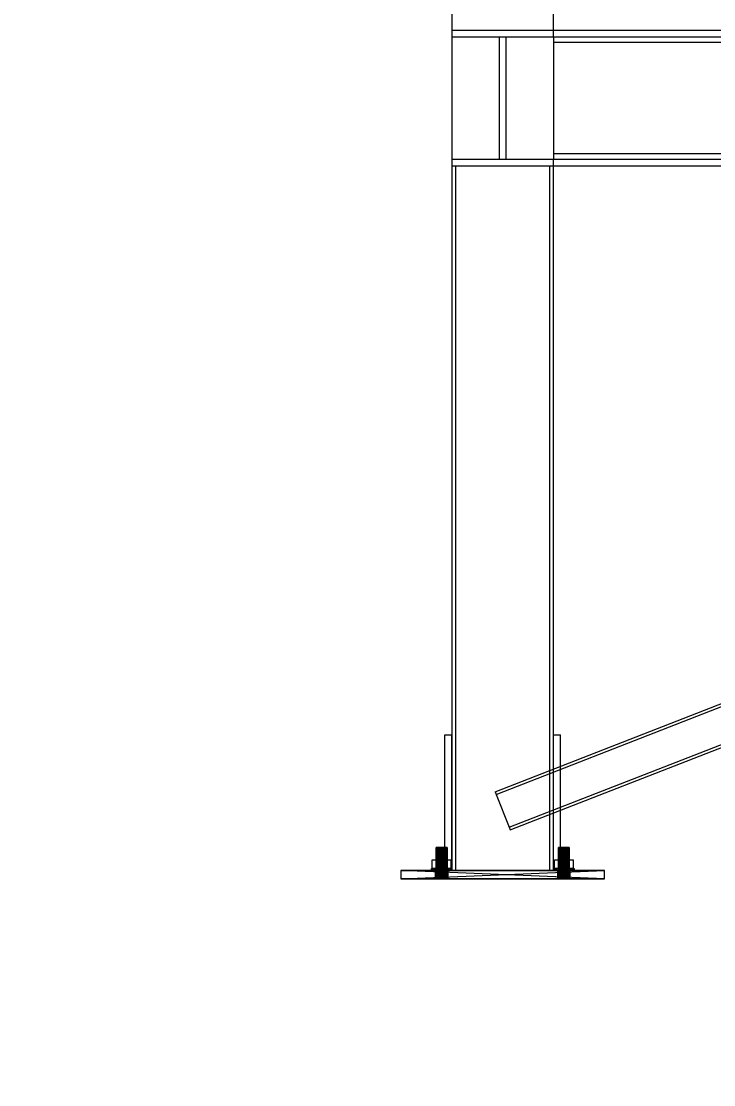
# Model space of a CAD drawing. Header units: millimetres. Extents: x -191664 to 191490, y -197311 to 10263.
# Drawn here: x -634 to 386, y -185793 to -184227 of the extents above; entities that cross this region are included whole.
import ezdxf

# ---------------------------------------------------------------- set-up
doc = ezdxf.new("R2010")
doc.units = ezdxf.units.MM
doc.layers.add('R15_COTAS_TRANSPORTE_P', color=1, linetype='Continuous', lineweight=0)
doc.layers.add('R15_PRENSA_RECEPCION_P', color=2, linetype='Continuous', lineweight=0)
doc.dimstyles.new('PLANTA_20', dxfattribs={"dimtxt": 50, "dimasz": 30, "dimexe": 30, "dimexo": 16, "dimgap": 20, "dimtad": 1, "dimtih": 1, "dimtoh": 1, "dimdec": 1, "dimzin": 0, "dimdsep": 46, "dimcen": 0.09, "dimadec": 0, "dimazin": 0, "dimtfac": 1, "dimtdec": 4, "dimtofl": 0, "dimtmove": 0, "dimatfit": 3, "dimfxl": 1, "dimtolj": 1, "dimtzin": 0, "dimarcsym": 0})

# ---------------------------------------------------------------- blocks, each defined once
blk = doc.blocks.new('*D132')
at = {"layer": 'Defpoints', "color": 0, "transparency": 16777216}
for p in [(-500, -194490), (-500, -194490), (500, -194490), (203.3, -194656.7), (439.7, -194832)]:
    blk.add_point(p, dxfattribs=at)
at = {"layer": 'R15_COTAS_TRANSPORTE_P', "color": 0, "lineweight": -2, "transparency": 16777216}
blk.add_arc((-500, -194490), 722.8, 342.3783, 357.6217, dxfattribs=at)
at = {"layer": 'R15_COTAS_TRANSPORTE_P', "color": 0, "transparency": 16777216}
for points in [[(217.2, -194519.9), (227.1, -194520.1), (222.8, -194490)], [(193.6, -194710.4), (184.1, -194707.2), (179.2, -194737.2)]]:
    blk.add_solid(points, dxfattribs=at)
blk = doc.blocks.new('*D133')
at = {"layer": 'Defpoints', "color": 0, "transparency": 16777216}
for p in [(439.7, -194148), (217.9, -194406.1), (-500, -194490), (-500, -194490), (500, -194490)]:
    blk.add_point(p, dxfattribs=at)
at = {"layer": 'R15_COTAS_TRANSPORTE_P', "color": 0, "lineweight": -2, "transparency": 16777216}
blk.add_arc((-500, -194490), 722.8, 2.3783, 17.6217, dxfattribs=at)
at = {"layer": 'R15_COTAS_TRANSPORTE_P', "color": 0, "transparency": 16777216}
for points in [[(184.1, -194272.8), (193.6, -194269.6), (179.2, -194242.8)], [(227.1, -194459.9), (217.2, -194460.1), (222.8, -194490)]]:
    blk.add_solid(points, dxfattribs=at)

msp = doc.modelspace()

# ---------------------------------------------------------------- linework, layer by layer
at = {"layer": 'R15_PRENSA_RECEPCION_P', "color": 251, "true_color": 0x53616b}
for p, q in [((0, -184200), (0, -184240)), ((150, -184240), (150, -184200)), ((0, -184226), (0, -184250)), ((0, -184240), (2200, -184240)), ((0, -184240), (0, -184250)), ((0, -184240), (150, -184240)), ((0, -184250), (2200, -184250)), ((0, -184250), (0, -184430)), ((0, -184250), (150, -184250)), ((70, -184250), (80, -184250)), ((70, -184250), (70, -184430)), ((80, -184430), (80, -184250)), ((150, -184250), (150, -184240)), ((150, -184250), (2050, -184250)), ((150, -184250), (150, -184258)), ((150, -184258), (2050, -184258)), ((150, -184258), (150, -184422)), ((150, -184422), (2050, -184422)), ((150, -184422), (150, -184430)), ((0, -184430), (2200, -184430)), ((0, -184430), (0, -184440)), ((0, -184430), (150, -184430)), ((0, -184440), (2200, -184440)), ((70, -184430), (80, -184430)), ((150, -184440), (150, -184430)), ((150, -184430), (2050, -184430))]:
    msp.add_line(p, q, dxfattribs=at)
at = {"layer": 'R15_PRENSA_RECEPCION_P', "color": 8, "true_color": 0x657a85}
for p, q in [((0, -184440), (150, -184440)), ((0, -184440), (0, -185478)), ((0, -184440), (6, -184440)), ((6, -185478), (6, -184440)), ((144, -184440), (150, -184440)), ((144, -184440), (144, -185478)), ((150, -185478), (150, -184440)), ((0, -185478), (150, -185478)), ((0, -185478), (6, -185478)), ((144, -185478), (150, -185478))]:
    msp.add_line(p, q, dxfattribs=at)
at = {"layer": 'R15_PRENSA_RECEPCION_P', "color": 8, "true_color": 0x667b86}
for p, q in [((64.09, -185362.05), (2114.09, -184562.05)), ((65.55, -185365.78), (2115.55, -184565.78)), ((84.45, -185414.22), (2134.45, -184614.22)), ((85.91, -185417.95), (2135.91, -184617.95)), ((64.09, -185362.05), (65.55, -185365.78)), ((65.55, -185365.78), (84.45, -185414.22)), ((84.45, -185414.22), (85.91, -185417.95))]:
    msp.add_line(p, q, dxfattribs=at)
at = {"layer": 'R15_PRENSA_RECEPCION_P', "color": 8, "true_color": 0x71848d}
for p, q in [((-10, -185478), (-10, -185278)), ((-10, -185278), (0, -185278)), ((0, -185478), (0, -185278)), ((150, -185478), (150, -185278)), ((150, -185278), (160, -185278)), ((160, -185478), (160, -185278)), ((-10, -185478), (0, -185478)), ((150, -185478), (160, -185478))]:
    msp.add_line(p, q, dxfattribs=at)
at = {"layer": 'R15_PRENSA_RECEPCION_P', "color": 9, "true_color": 0xaeb9be}
for p, q in [((-22.73, -185444), (-23, -185444)), ((-23, -185490), (-23, -185444)), ((-21.93, -185444), (-22.73, -185444)), ((-22.73, -185490), (-22.73, -185444)), ((-20.66, -185444), (-21.93, -185444)), ((-21.93, -185490), (-21.93, -185444)), ((-19, -185444), (-20.66, -185444)), ((-20.66, -185490), (-20.66, -185444)), ((-17.07, -185444), (-19, -185444)), ((-19, -185490), (-19, -185444)), ((-15, -185444), (-17.07, -185444)), ((-17.07, -185490), (-17.07, -185444)), ((-12.93, -185444), (-15, -185444)), ((-15, -185490), (-15, -185444)), ((-11, -185444), (-12.93, -185444)), ((-12.93, -185490), (-12.93, -185444)), ((-9.34, -185444), (-11, -185444)), ((-11, -185490), (-11, -185444)), ((-8.07, -185444), (-9.34, -185444)), ((-9.34, -185490), (-9.34, -185444)), ((-7.27, -185444), (-8.07, -185444)), ((-8.07, -185490), (-8.07, -185444)), ((-7, -185444), (-7.27, -185444)), ((-7.27, -185490), (-7.27, -185444)), ((-7, -185444), (-7, -185490)), ((157.27, -185444), (157, -185444)), ((157, -185490), (157, -185444)), ((158.07, -185444), (157.27, -185444)), ((157.27, -185490), (157.27, -185444)), ((159.34, -185444), (158.07, -185444)), ((158.07, -185490), (158.07, -185444)), ((161, -185444), (159.34, -185444)), ((159.34, -185490), (159.34, -185444)), ((162.93, -185444), (161, -185444)), ((161, -185490), (161, -185444)), ((165, -185444), (162.93, -185444)), ((162.93, -185490), (162.93, -185444)), ((167.07, -185444), (165, -185444)), ((165, -185490), (165, -185444)), ((169, -185444), (167.07, -185444)), ((167.07, -185490), (167.07, -185444)), ((170.66, -185444), (169, -185444)), ((169, -185490), (169, -185444)), ((171.93, -185444), (170.66, -185444)), ((170.66, -185490), (170.66, -185444)), ((172.73, -185444), (171.93, -185444)), ((171.93, -185490), (171.93, -185444)), ((173, -185444), (172.73, -185444)), ((172.73, -185490), (172.73, -185444)), ((173, -185444), (173, -185490)), ((-22.73, -185490), (-23, -185490)), ((-21.93, -185490), (-22.73, -185490)), ((-20.66, -185490), (-21.93, -185490)), ((-19, -185490), (-20.66, -185490)), ((-17.07, -185490), (-19, -185490)), ((-15, -185490), (-17.07, -185490)), ((-12.93, -185490), (-15, -185490)), ((-11, -185490), (-12.93, -185490)), ((-9.34, -185490), (-11, -185490)), ((-8.07, -185490), (-9.34, -185490)), ((-7.27, -185490), (-8.07, -185490)), ((-7.27, -185490), (-7, -185490)), ((157.27, -185490), (157, -185490)), ((158.07, -185490), (157.27, -185490)), ((159.34, -185490), (158.07, -185490)), ((161, -185490), (159.34, -185490)), ((162.93, -185490), (161, -185490)), ((165, -185490), (162.93, -185490)), ((167.07, -185490), (165, -185490)), ((169, -185490), (167.07, -185490)), ((170.66, -185490), (169, -185490)), ((171.93, -185490), (170.66, -185490)), ((172.73, -185490), (171.93, -185490)), ((172.73, -185490), (173, -185490))]:
    msp.add_line(p, q, dxfattribs=at)
at = {"layer": 'R15_PRENSA_RECEPCION_P', "color": 252, "true_color": 0x8ba19a}
for p, q in [((-30, -185478), (-30, -185475)), ((-30, -185475), (-29.49, -185475)), ((-30, -185475), (-24, -185475)), ((-29.49, -185478), (-29.49, -185475)), ((-29.49, -185475), (-27.99, -185475)), ((-29.49, -185475), (-23.69, -185475)), ((-28.85, -185475), (-28.85, -185462)), ((-28.85, -185462), (-21.92, -185462)), ((-28.85, -185462), (-23, -185462)), ((-21.92, -185475), (-28.85, -185475)), ((-23, -185475), (-28.85, -185475)), ((-27.99, -185478), (-27.99, -185475)), ((-27.99, -185475), (-25.61, -185475)), ((-27.99, -185475), (-22.79, -185475)), ((-25.61, -185478), (-25.61, -185475)), ((-25.61, -185475), (-22.5, -185475)), ((-25.61, -185475), (-21.36, -185475)), ((-23.69, -185475), (-24, -185475)), ((-24, -185475), (-24, -185478)), ((-22.79, -185475), (-23.69, -185475)), ((-23.69, -185475), (-23.69, -185478)), ((-19, -185462), (-23, -185462)), ((-23, -185462), (-23, -185475)), ((-23, -185475), (-19, -185475)), ((-21.36, -185475), (-22.79, -185475)), ((-22.79, -185475), (-22.79, -185478)), ((-22.5, -185478), (-22.5, -185475)), ((-22.5, -185475), (-18.88, -185475)), ((-22.5, -185475), (-19.5, -185475)), ((-21.92, -185475), (-21.92, -185462)), ((-21.92, -185462), (-8.08, -185462)), ((-21.92, -185462), (-19, -185462)), ((-8.08, -185475), (-21.92, -185475)), ((-19, -185475), (-21.92, -185475)), ((-19.5, -185475), (-21.36, -185475)), ((-21.36, -185475), (-21.36, -185478)), ((-17.33, -185475), (-19.5, -185475)), ((-19.5, -185475), (-19.5, -185478)), ((-11, -185462), (-19, -185462)), ((-19, -185462), (-19, -185475)), ((-19, -185475), (-11, -185475)), ((-18.88, -185478), (-18.88, -185475)), ((-18.88, -185475), (-15, -185475)), ((-18.88, -185475), (-17.33, -185475)), ((-15, -185475), (-17.33, -185475)), ((-17.33, -185475), (-17.33, -185478)), ((-15, -185478), (-15, -185475)), ((-15, -185475), (-11.12, -185475)), ((-12.67, -185475), (-15, -185475)), ((-10.5, -185475), (-12.67, -185475)), ((-12.67, -185475), (-12.67, -185478)), ((-11.12, -185475), (-12.67, -185475)), ((-11.12, -185478), (-11.12, -185475)), ((-11.12, -185475), (-7.5, -185475)), ((-7, -185462), (-11, -185462)), ((-11, -185462), (-11, -185475)), ((-8.08, -185462), (-11, -185462)), ((-11, -185475), (-7, -185475)), ((-11, -185475), (-8.08, -185475)), ((-8.64, -185475), (-10.5, -185475)), ((-10.5, -185475), (-10.5, -185478)), ((-7.5, -185475), (-10.5, -185475)), ((-7.21, -185475), (-8.64, -185475)), ((-8.64, -185475), (-8.64, -185478)), ((-4.39, -185475), (-8.64, -185475)), ((-8.08, -185475), (-8.08, -185462)), ((-8.08, -185462), (-1.15, -185462)), ((-1.15, -185475), (-8.08, -185475)), ((-7.5, -185478), (-7.5, -185475)), ((-7.5, -185475), (-4.39, -185475)), ((-6.31, -185475), (-7.21, -185475)), ((-7.21, -185475), (-7.21, -185478)), ((-2.01, -185475), (-7.21, -185475)), ((-7, -185475), (-7, -185462)), ((-7, -185462), (-1.15, -185462)), ((-1.15, -185475), (-7, -185475)), ((-6, -185475), (-6.31, -185475)), ((-6.31, -185475), (-6.31, -185478)), ((-0.51, -185475), (-6.31, -185475)), ((-6, -185478), (-6, -185475)), ((-6, -185475), (0, -185475)), ((-4.39, -185478), (-4.39, -185475)), ((-4.39, -185475), (-2.01, -185475)), ((-2.01, -185478), (-2.01, -185475)), ((-2.01, -185475), (-0.51, -185475)), ((-1.15, -185462), (-1.15, -185475)), ((-0.51, -185478), (-0.51, -185475)), ((-0.51, -185475), (0, -185475)), ((0, -185475), (0, -185478)), ((150, -185478), (150, -185475)), ((150, -185475), (150.51, -185475)), ((150, -185475), (156, -185475)), ((150.51, -185478), (150.51, -185475)), ((150.51, -185475), (152.01, -185475)), ((150.51, -185475), (156.31, -185475)), ((151.15, -185475), (151.15, -185462)), ((151.15, -185462), (158.08, -185462)), ((151.15, -185462), (157, -185462)), ((158.08, -185475), (151.15, -185475)), ((157, -185475), (151.15, -185475)), ((152.01, -185478), (152.01, -185475)), ((152.01, -185475), (154.39, -185475)), ((152.01, -185475), (157.21, -185475)), ((154.39, -185478), (154.39, -185475)), ((154.39, -185475), (157.5, -185475)), ((154.39, -185475), (158.64, -185475)), ((156.31, -185475), (156, -185475)), ((156, -185475), (156, -185478)), ((157.21, -185475), (156.31, -185475)), ((156.31, -185475), (156.31, -185478)), ((161, -185462), (157, -185462)), ((157, -185462), (157, -185475)), ((157, -185475), (161, -185475)), ((158.64, -185475), (157.21, -185475)), ((157.21, -185475), (157.21, -185478)), ((157.5, -185478), (157.5, -185475)), ((157.5, -185475), (161.12, -185475)), ((157.5, -185475), (160.5, -185475)), ((158.08, -185475), (158.08, -185462)), ((158.08, -185462), (171.92, -185462)), ((158.08, -185462), (161, -185462)), ((171.92, -185475), (158.08, -185475)), ((161, -185475), (158.08, -185475)), ((160.5, -185475), (158.64, -185475)), ((158.64, -185475), (158.64, -185478)), ((162.67, -185475), (160.5, -185475)), ((160.5, -185475), (160.5, -185478)), ((169, -185462), (161, -185462)), ((161, -185462), (161, -185475)), ((161, -185475), (169, -185475)), ((161.12, -185478), (161.12, -185475)), ((161.12, -185475), (165, -185475)), ((161.12, -185475), (162.67, -185475)), ((165, -185475), (162.67, -185475)), ((162.67, -185475), (162.67, -185478)), ((165, -185478), (165, -185475)), ((165, -185475), (168.88, -185475)), ((167.33, -185475), (165, -185475)), ((169.5, -185475), (167.33, -185475)), ((167.33, -185475), (167.33, -185478)), ((168.88, -185475), (167.33, -185475)), ((168.88, -185478), (168.88, -185475)), ((168.88, -185475), (172.5, -185475)), ((173, -185462), (169, -185462)), ((169, -185462), (169, -185475)), ((171.92, -185462), (169, -185462)), ((169, -185475), (173, -185475)), ((169, -185475), (171.92, -185475)), ((171.36, -185475), (169.5, -185475)), ((169.5, -185475), (169.5, -185478)), ((172.5, -185475), (169.5, -185475)), ((172.79, -185475), (171.36, -185475)), ((171.36, -185475), (171.36, -185478)), ((175.61, -185475), (171.36, -185475)), ((171.92, -185475), (171.92, -185462)), ((171.92, -185462), (178.85, -185462)), ((178.85, -185475), (171.92, -185475)), ((172.5, -185478), (172.5, -185475)), ((172.5, -185475), (175.61, -185475)), ((173.69, -185475), (172.79, -185475)), ((172.79, -185475), (172.79, -185478)), ((177.99, -185475), (172.79, -185475)), ((173, -185475), (173, -185462)), ((173, -185462), (178.85, -185462)), ((178.85, -185475), (173, -185475)), ((174, -185475), (173.69, -185475)), ((173.69, -185475), (173.69, -185478)), ((179.49, -185475), (173.69, -185475)), ((174, -185478), (174, -185475)), ((174, -185475), (180, -185475)), ((175.61, -185478), (175.61, -185475)), ((175.61, -185475), (177.99, -185475)), ((177.99, -185478), (177.99, -185475)), ((177.99, -185475), (179.49, -185475)), ((178.85, -185462), (178.85, -185475)), ((179.49, -185478), (179.49, -185475)), ((179.49, -185475), (180, -185475)), ((180, -185475), (180, -185478)), ((-29.49, -185478), (-30, -185478)), ((-24, -185478), (-30, -185478)), ((-27.99, -185478), (-29.49, -185478)), ((-23.69, -185478), (-29.49, -185478)), ((-25.61, -185478), (-27.99, -185478)), ((-22.79, -185478), (-27.99, -185478)), ((-22.5, -185478), (-25.61, -185478)), ((-21.36, -185478), (-25.61, -185478)), ((-24, -185478), (-23.69, -185478)), ((-23.69, -185478), (-22.79, -185478)), ((-22.79, -185478), (-21.36, -185478)), ((-18.88, -185478), (-22.5, -185478)), ((-19.5, -185478), (-22.5, -185478)), ((-21.36, -185478), (-19.5, -185478)), ((-19.5, -185478), (-17.33, -185478)), ((-15, -185478), (-18.88, -185478)), ((-17.33, -185478), (-18.88, -185478)), ((-17.33, -185478), (-15, -185478)), ((-11.12, -185478), (-15, -185478)), ((-15, -185478), (-12.67, -185478)), ((-12.67, -185478), (-10.5, -185478)), ((-12.67, -185478), (-11.12, -185478)), ((-7.5, -185478), (-11.12, -185478)), ((-10.5, -185478), (-8.64, -185478)), ((-10.5, -185478), (-7.5, -185478)), ((-8.64, -185478), (-7.21, -185478)), ((-8.64, -185478), (-4.39, -185478)), ((-4.39, -185478), (-7.5, -185478)), ((-7.21, -185478), (-6.31, -185478)), ((-7.21, -185478), (-2.01, -185478)), ((-6.31, -185478), (-6, -185478)), ((-6.31, -185478), (-0.51, -185478)), ((0, -185478), (-6, -185478)), ((-2.01, -185478), (-4.39, -185478)), ((-0.51, -185478), (-2.01, -185478)), ((0, -185478), (-0.51, -185478)), ((150.51, -185478), (150, -185478)), ((156, -185478), (150, -185478)), ((152.01, -185478), (150.51, -185478)), ((156.31, -185478), (150.51, -185478)), ((154.39, -185478), (152.01, -185478)), ((157.21, -185478), (152.01, -185478)), ((157.5, -185478), (154.39, -185478)), ((158.64, -185478), (154.39, -185478)), ((156, -185478), (156.31, -185478)), ((156.31, -185478), (157.21, -185478)), ((157.21, -185478), (158.64, -185478)), ((161.12, -185478), (157.5, -185478)), ((160.5, -185478), (157.5, -185478)), ((158.64, -185478), (160.5, -185478)), ((160.5, -185478), (162.67, -185478)), ((165, -185478), (161.12, -185478)), ((162.67, -185478), (161.12, -185478)), ((162.67, -185478), (165, -185478)), ((168.88, -185478), (165, -185478)), ((165, -185478), (167.33, -185478)), ((167.33, -185478), (169.5, -185478)), ((167.33, -185478), (168.88, -185478)), ((172.5, -185478), (168.88, -185478)), ((169.5, -185478), (171.36, -185478)), ((169.5, -185478), (172.5, -185478)), ((171.36, -185478), (172.79, -185478)), ((171.36, -185478), (175.61, -185478)), ((175.61, -185478), (172.5, -185478)), ((172.79, -185478), (173.69, -185478)), ((172.79, -185478), (177.99, -185478)), ((173.69, -185478), (174, -185478)), ((173.69, -185478), (179.49, -185478)), ((180, -185478), (174, -185478)), ((177.99, -185478), (175.61, -185478)), ((179.49, -185478), (177.99, -185478)), ((180, -185478), (179.49, -185478))]:
    msp.add_line(p, q, dxfattribs=at)
at = {"layer": 'R15_PRENSA_RECEPCION_P', "color": 252, "true_color": 0x82929a}
for p, q in [((-24, -185478), (-75, -185478)), ((-75, -185478), (-23.83, -185478)), ((-75, -185478), (-23.31, -185478)), ((-75, -185478), (-22.48, -185478)), ((-75, -185478), (-21.36, -185478)), ((-75, -185478), (-20, -185478)), ((-75, -185478), (-18.44, -185478)), ((-75, -185478), (-16.76, -185478)), ((-75, -185478), (-15, -185478)), ((-75, -185478), (-13.24, -185478)), ((225, -185478), (-75, -185478)), ((-75, -185478), (-11.56, -185478)), ((-75, -185478), (-10, -185478)), ((-75, -185478), (-8.64, -185478)), ((225, -185490), (-75, -185478)), ((-75, -185478), (-75, -185490)), ((-75, -185490), (225, -185478)), ((-75, -185490), (-24, -185490)), ((-23.83, -185490), (-75, -185490)), ((-23.31, -185490), (-75, -185490)), ((-22.48, -185490), (-75, -185490)), ((-21.36, -185490), (-75, -185490)), ((-20, -185490), (-75, -185490)), ((-18.44, -185490), (-75, -185490)), ((-16.76, -185490), (-75, -185490)), ((-15, -185490), (-75, -185490)), ((-13.24, -185490), (-75, -185490)), ((-75, -185490), (225, -185490)), ((-11.56, -185490), (-75, -185490)), ((-10, -185490), (-75, -185490)), ((-8.64, -185490), (-75, -185490)), ((-23.83, -185478), (-24, -185478)), ((-24, -185490), (-23.83, -185478)), ((-24, -185490), (-24, -185478)), ((-23.83, -185490), (-24, -185478)), ((-24, -185490), (-23.83, -185490)), ((-23.31, -185478), (-23.83, -185478)), ((-23.83, -185490), (-23.31, -185478)), ((-23.83, -185490), (-23.83, -185478)), ((-23.31, -185490), (-23.83, -185478)), ((-23.83, -185490), (-23.31, -185490)), ((-22.48, -185478), (-23.31, -185478)), ((-23.31, -185490), (-22.48, -185478)), ((-23.31, -185490), (-23.31, -185478)), ((-22.48, -185490), (-23.31, -185478)), ((-23.31, -185490), (-22.48, -185490)), ((-21.36, -185478), (-22.48, -185478)), ((-22.48, -185478), (-8.64, -185478)), ((-22.48, -185490), (-21.36, -185478)), ((-22.48, -185490), (-22.48, -185478)), ((-21.36, -185490), (-22.48, -185478)), ((-22.48, -185490), (-21.36, -185490)), ((-8.64, -185490), (-22.48, -185490)), ((-20, -185478), (-21.36, -185478)), ((-21.36, -185478), (-8.64, -185478)), ((-21.36, -185478), (165, -185478)), ((-21.36, -185478), (166.76, -185478)), ((-21.36, -185478), (168.44, -185478)), ((-21.36, -185478), (170, -185478)), ((-21.36, -185478), (171.36, -185478)), ((-21.36, -185490), (-20, -185478)), ((-21.36, -185490), (-21.36, -185478)), ((-20, -185490), (-21.36, -185478)), ((-21.36, -185490), (-20, -185490)), ((-8.64, -185490), (-21.36, -185490)), ((165, -185490), (-21.36, -185490)), ((166.76, -185490), (-21.36, -185490)), ((168.44, -185490), (-21.36, -185490)), ((170, -185490), (-21.36, -185490)), ((171.36, -185490), (-21.36, -185490)), ((-18.44, -185478), (-20, -185478)), ((-20, -185478), (171.36, -185478)), ((-20, -185490), (-18.44, -185478)), ((-20, -185490), (-20, -185478)), ((-18.44, -185490), (-20, -185478)), ((-20, -185490), (-18.44, -185490)), ((171.36, -185490), (-20, -185490)), ((-16.76, -185478), (-18.44, -185478)), ((-18.44, -185478), (171.36, -185478)), ((-18.44, -185490), (-16.76, -185478)), ((-18.44, -185490), (-18.44, -185478)), ((-16.76, -185490), (-18.44, -185478)), ((-18.44, -185490), (-16.76, -185490)), ((171.36, -185490), (-18.44, -185490)), ((-15, -185478), (-16.76, -185478)), ((-16.76, -185478), (225, -185478)), ((-16.76, -185478), (171.36, -185478)), ((-16.76, -185490), (-15, -185478)), ((-16.76, -185490), (-16.76, -185478)), ((-15, -185490), (-16.76, -185478)), ((-16.76, -185490), (-15, -185490)), ((225, -185490), (-16.76, -185490)), ((171.36, -185490), (-16.76, -185490)), ((-15, -185478), (-13.24, -185478)), ((156, -185478), (-15, -185478)), ((156.17, -185478), (-15, -185478)), ((156.69, -185478), (-15, -185478)), ((-15, -185478), (225, -185478)), ((157.52, -185478), (-15, -185478)), ((158.64, -185478), (-15, -185478)), ((160, -185478), (-15, -185478)), ((161.56, -185478), (-15, -185478)), ((163.24, -185478), (-15, -185478)), ((165, -185478), (-15, -185478)), ((-15, -185478), (171.36, -185478)), ((-15, -185490), (-13.24, -185478)), ((-15, -185490), (-15, -185478)), ((-13.24, -185490), (-15, -185478)), ((-13.24, -185490), (-15, -185490)), ((-15, -185490), (156, -185490)), ((-15, -185490), (156.17, -185490)), ((-15, -185490), (156.69, -185490)), ((225, -185490), (-15, -185490)), ((-15, -185490), (157.52, -185490)), ((-15, -185490), (158.64, -185490)), ((-15, -185490), (160, -185490)), ((-15, -185490), (161.56, -185490)), ((-15, -185490), (163.24, -185490)), ((-15, -185490), (165, -185490)), ((171.36, -185490), (-15, -185490)), ((-13.24, -185478), (-11.56, -185478)), ((156, -185478), (-13.24, -185478)), ((156.17, -185478), (-13.24, -185478)), ((-13.24, -185490), (-11.56, -185478)), ((-13.24, -185490), (-13.24, -185478)), ((-11.56, -185490), (-13.24, -185478)), ((-11.56, -185490), (-13.24, -185490)), ((-13.24, -185490), (156, -185490)), ((-13.24, -185490), (156.17, -185490)), ((-11.56, -185478), (-10, -185478)), ((156, -185478), (-11.56, -185478)), ((156.17, -185478), (-11.56, -185478)), ((-11.56, -185490), (-10, -185478)), ((-11.56, -185490), (-11.56, -185478)), ((-10, -185490), (-11.56, -185478)), ((-10, -185490), (-11.56, -185490)), ((-11.56, -185490), (156, -185490)), ((-11.56, -185490), (156.17, -185490)), ((-10, -185478), (-8.64, -185478)), ((156, -185478), (-10, -185478)), ((156.17, -185478), (-10, -185478)), ((225, -185478), (-10, -185478)), ((-10, -185478), (165, -185478)), ((-10, -185490), (-8.64, -185478)), ((-10, -185490), (-10, -185478)), ((-8.64, -185490), (-10, -185478)), ((-8.64, -185490), (-10, -185490)), ((-10, -185490), (156, -185490)), ((-10, -185490), (156.17, -185490)), ((-10, -185490), (225, -185490)), ((165, -185490), (-10, -185490)), ((-8.64, -185478), (-7.52, -185478)), ((156, -185478), (-8.64, -185478)), ((156.17, -185478), (-8.64, -185478)), ((-8.64, -185478), (165, -185478)), ((-8.64, -185490), (-7.52, -185478)), ((-8.64, -185490), (-8.64, -185478)), ((-7.52, -185490), (-8.64, -185478)), ((-7.52, -185490), (-8.64, -185490)), ((-8.64, -185490), (156, -185490)), ((-8.64, -185490), (156.17, -185490)), ((165, -185490), (-8.64, -185490)), ((-7.52, -185478), (-6.69, -185478)), ((156, -185478), (-7.52, -185478)), ((156.17, -185478), (-7.52, -185478)), ((-7.52, -185478), (165, -185478)), ((-7.52, -185490), (-6.69, -185478)), ((-7.52, -185490), (-7.52, -185478)), ((-6.69, -185490), (-7.52, -185478)), ((-6.69, -185490), (-7.52, -185490)), ((-7.52, -185490), (156, -185490)), ((-7.52, -185490), (156.17, -185490)), ((165, -185490), (-7.52, -185490)), ((-6.69, -185478), (-6.17, -185478)), ((156, -185478), (-6.69, -185478)), ((156.17, -185478), (-6.69, -185478)), ((-6.69, -185478), (165, -185478)), ((-6.69, -185490), (-6.17, -185478)), ((-6.69, -185490), (-6.69, -185478)), ((-6.17, -185490), (-6.69, -185478)), ((-6.17, -185490), (-6.69, -185490)), ((-6.69, -185490), (156, -185490)), ((-6.69, -185490), (156.17, -185490)), ((165, -185490), (-6.69, -185490)), ((-6.17, -185478), (-6, -185478)), ((156, -185478), (-6.17, -185478)), ((156.17, -185478), (-6.17, -185478)), ((-6.17, -185478), (165, -185478)), ((-6.17, -185490), (-6, -185478)), ((-6.17, -185490), (-6.17, -185478)), ((-6, -185490), (-6.17, -185478)), ((-6, -185490), (-6.17, -185490)), ((-6.17, -185490), (156, -185490)), ((-6.17, -185490), (156.17, -185490)), ((165, -185490), (-6.17, -185490)), ((-6, -185478), (156, -185478)), ((156.17, -185478), (-6, -185478)), ((-6, -185478), (156.69, -185478)), ((-6, -185478), (157.52, -185478)), ((-6, -185478), (158.64, -185478)), ((-6, -185478), (160, -185478)), ((-6, -185478), (161.56, -185478)), ((-6, -185478), (163.24, -185478)), ((-6, -185478), (165, -185478)), ((-6, -185478), (-6, -185490)), ((156, -185490), (-6, -185490)), ((-6, -185490), (156.17, -185490)), ((156.69, -185490), (-6, -185490)), ((157.52, -185490), (-6, -185490)), ((158.64, -185490), (-6, -185490)), ((160, -185490), (-6, -185490)), ((161.56, -185490), (-6, -185490)), ((163.24, -185490), (-6, -185490)), ((165, -185490), (-6, -185490)), ((156, -185478), (156.17, -185478)), ((156, -185490), (156.17, -185478)), ((156, -185490), (156, -185478)), ((156.17, -185490), (156, -185478)), ((156.17, -185490), (156, -185490)), ((156.69, -185478), (156.17, -185478)), ((156.17, -185490), (156.69, -185478)), ((156.17, -185490), (156.17, -185478)), ((156.69, -185490), (156.17, -185478)), ((156.17, -185490), (156.69, -185490)), ((157.52, -185478), (156.69, -185478)), ((156.69, -185490), (157.52, -185478)), ((156.69, -185490), (156.69, -185478)), ((157.52, -185490), (156.69, -185478)), ((156.69, -185490), (157.52, -185490)), ((158.64, -185478), (157.52, -185478)), ((157.52, -185490), (158.64, -185478)), ((157.52, -185490), (157.52, -185478)), ((158.64, -185490), (157.52, -185478)), ((157.52, -185490), (158.64, -185490)), ((160, -185478), (158.64, -185478)), ((158.64, -185490), (160, -185478)), ((158.64, -185490), (158.64, -185478)), ((160, -185490), (158.64, -185478)), ((158.64, -185490), (160, -185490)), ((161.56, -185478), (160, -185478)), ((160, -185478), (225, -185478)), ((160, -185490), (161.56, -185478)), ((160, -185490), (160, -185478)), ((161.56, -185490), (160, -185478)), ((160, -185490), (161.56, -185490)), ((225, -185490), (160, -185490)), ((163.24, -185478), (161.56, -185478)), ((161.56, -185478), (225, -185478)), ((161.56, -185490), (163.24, -185478)), ((161.56, -185490), (161.56, -185478)), ((163.24, -185490), (161.56, -185478)), ((161.56, -185490), (163.24, -185490)), ((225, -185490), (161.56, -185490)), ((165, -185478), (163.24, -185478)), ((163.24, -185478), (225, -185478)), ((163.24, -185490), (165, -185478)), ((163.24, -185490), (163.24, -185478)), ((165, -185490), (163.24, -185478)), ((163.24, -185490), (165, -185490)), ((225, -185490), (163.24, -185490)), ((225, -185478), (165, -185478)), ((166.76, -185478), (165, -185478)), ((165, -185478), (171.36, -185478)), ((165, -185478), (172.48, -185478)), ((165, -185478), (173.31, -185478)), ((165, -185478), (173.83, -185478)), ((165, -185478), (174, -185478)), ((165, -185490), (166.76, -185478)), ((165, -185490), (165, -185478)), ((166.76, -185490), (165, -185478)), ((165, -185490), (225, -185490)), ((165, -185490), (166.76, -185490)), ((171.36, -185490), (165, -185490)), ((172.48, -185490), (165, -185490)), ((173.31, -185490), (165, -185490)), ((173.83, -185490), (165, -185490)), ((174, -185490), (165, -185490)), ((225, -185478), (166.76, -185478)), ((168.44, -185478), (166.76, -185478)), ((166.76, -185478), (174, -185478)), ((166.76, -185490), (168.44, -185478)), ((166.76, -185490), (166.76, -185478)), ((168.44, -185490), (166.76, -185478)), ((166.76, -185490), (225, -185490)), ((166.76, -185490), (168.44, -185490)), ((174, -185490), (166.76, -185490)), ((225, -185478), (168.44, -185478)), ((170, -185478), (168.44, -185478)), ((174, -185478), (168.44, -185478)), ((168.44, -185490), (170, -185478)), ((168.44, -185490), (168.44, -185478)), ((170, -185490), (168.44, -185478)), ((168.44, -185490), (225, -185490)), ((168.44, -185490), (170, -185490)), ((168.44, -185490), (174, -185490)), ((225, -185478), (170, -185478)), ((171.36, -185478), (170, -185478)), ((174, -185478), (170, -185478)), ((170, -185490), (171.36, -185478)), ((170, -185490), (170, -185478)), ((171.36, -185490), (170, -185478)), ((170, -185490), (225, -185490)), ((170, -185490), (171.36, -185490)), ((170, -185490), (174, -185490)), ((225, -185478), (171.36, -185478)), ((172.48, -185478), (171.36, -185478)), ((174, -185478), (171.36, -185478)), ((171.36, -185490), (172.48, -185478)), ((171.36, -185490), (171.36, -185478)), ((172.48, -185490), (171.36, -185478)), ((171.36, -185490), (225, -185490)), ((171.36, -185490), (172.48, -185490)), ((171.36, -185490), (174, -185490)), ((225, -185478), (172.48, -185478)), ((173.31, -185478), (172.48, -185478)), ((174, -185478), (172.48, -185478)), ((172.48, -185490), (173.31, -185478)), ((172.48, -185490), (172.48, -185478)), ((173.31, -185490), (172.48, -185478)), ((172.48, -185490), (225, -185490)), ((172.48, -185490), (173.31, -185490)), ((172.48, -185490), (174, -185490)), ((225, -185478), (173.31, -185478)), ((173.83, -185478), (173.31, -185478)), ((173.31, -185490), (173.83, -185478)), ((173.31, -185490), (173.31, -185478)), ((173.83, -185490), (173.31, -185478)), ((173.31, -185490), (225, -185490)), ((173.31, -185490), (173.83, -185490)), ((225, -185478), (173.83, -185478)), ((174, -185478), (173.83, -185478)), ((173.83, -185490), (174, -185478)), ((173.83, -185490), (173.83, -185478)), ((174, -185490), (173.83, -185478)), ((173.83, -185490), (225, -185490)), ((173.83, -185490), (174, -185490)), ((225, -185478), (174, -185478)), ((174, -185478), (174, -185490)), ((174, -185490), (225, -185490)), ((225, -185490), (225, -185478))]:
    msp.add_line(p, q, dxfattribs=at)

# ---------------------------------------------------------------- dimensions: what is measured, and where the dimension line sits
at = {"layer": 'R15_COTAS_TRANSPORTE_P'}
for base, line2, picture, middle in [((217.89, -194406.09), ((-500, -194490), (439.69, -194147.98)), '*D133', (191490.46, -33543.69)), ((203.29, -194656.68), ((-500, -194490), (439.69, -194832.02)), '*D132', (-191664.11, -34001.98))]:
    dim = msp.add_angular_dim_2l(base=base, line1=((-500, -194490), (500, -194490)), line2=line2, dimstyle='PLANTA_20', dxfattribs=at)
    dim.commit()
    dim.dimension.update_dxf_attribs({"geometry": picture, "text_midpoint": middle})

doc.saveas('drawing.dxf')
